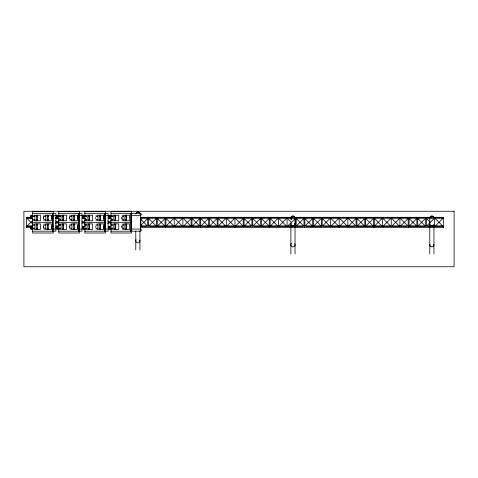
<?xml version="1.0" encoding="UTF-8"?>
<svg xmlns="http://www.w3.org/2000/svg" width="478" height="478" viewBox="0 0 478 478"><rect width="100%" height="100%" fill="white"/><g stroke="black" fill="none" stroke-linecap="round" stroke-linejoin="round"><path stroke-width="0.72" d="M43.617 216.6L43.546 218.697M69.722 216.6L69.657 218.697M140.765 214.329C141.261 212.286 141.291 216.779 140.765 214.765M140.765 229.9C141.261 227.857 141.291 232.356 140.765 230.342M27.025 218.105L26.493 218.41L26.188 217.878L31.668 217.562M27.025 226.787C26.051 227.982 26.051 225.365 27.025 226.56M442.909 217.992C445.466 216.827 441.624 219.647 443.775 217.992M443.231 226.255C444.827 226.638 442.264 227.701 443.13 226.297M32.695 215.972L32.653 216.247C32.068 213.517 28.339 216.91 31.405 217.293M32.695 228.149C32.528 231.221 28.142 227.928 31.405 227.373M57.778 216.307L57.318 216.08L57.587 216.468M58.806 228.149C58.836 230.922 54.426 228.472 57.193 227.409M84.917 228.149C84.941 230.922 80.537 228.472 83.297 227.409M111.021 228.149C111.183 230.623 106.929 228.962 109.109 227.516M290.881 254.003L290.881 224.116L291.49 222.951M429.865 223.692C429.31 226.154 433.809 226.524 433.952 224.116M235.164 218.207L234.596 218.207M339.344 218.207L338.783 218.207M111.147 215.721L110.98 216.247C110.777 214.042 107.03 215.883 109.109 217.155M165.364 217.687L165.824 217.687M200.091 217.687L200.551 217.687M234.823 217.687L235.284 217.687M269.55 217.687L270.01 217.687M304.277 217.687L304.737 217.687M339.004 217.687L339.464 217.687M373.736 217.687L374.196 217.687M408.463 217.687L408.923 217.687M291.49 243.224L291.162 243.666A2.181 2.181 0 0 0 291.162 245.8L291.921 246.582A2.031 2.031 0 0 0 294 246.582L294.765 245.8A2.181 2.181 0 0 0 294.765 243.666M183.259 218.207L182.506 218.207M235.349 218.207L234.788 218.207M287.445 218.207L286.692 218.207M339.535 218.207L338.974 218.207M391.625 218.207L390.879 218.207M59.129 215.5L58.764 216.247C58.4 213.78 54.576 216.373 57.193 217.257M85.239 215.5L84.869 216.247C84.51 213.78 80.686 216.373 83.297 217.257M32.839 220.442L26.398 226.464M55.603 223.722L59.123 220.203M81.911 223.459L85.437 219.934M107.693 223.722L111.219 220.203M140.407 225.736L147.457 218.691M148.855 225.975L155.9 218.93M157.776 225.736L164.318 219.193M166.219 225.975L173.263 218.93M175.139 225.736L182.184 218.691M183.313 226.243L191.128 218.428M192.503 225.736L199.547 218.691M200.945 225.975L207.99 218.93M209.866 225.736L216.409 219.193M218.309 225.975L225.353 218.93M227.229 225.736L234.274 218.691M235.409 226.243L243.224 218.428M244.593 225.736L251.643 218.691M253.035 225.975L260.086 218.93M261.956 225.736L268.499 219.193M270.399 225.975L277.449 218.93M279.319 225.736L286.37 218.691M287.768 225.975L294.812 218.93M296.689 225.736L303.733 218.691M305.131 225.975L312.176 218.93M314.052 225.736L320.595 219.193M322.495 225.975L329.539 218.93M331.415 225.736L338.46 218.691M339.858 225.975L346.903 218.93M348.779 225.736L355.823 218.691M357.221 225.975L364.266 218.93M366.142 225.736L372.685 219.193M374.585 225.975L381.635 218.93M383.505 225.736L390.556 218.691M391.948 225.975L398.999 218.93M400.869 225.736L407.919 218.691M409.049 226.243L416.362 218.93M418.232 225.736L424.781 219.193M426.681 225.975L433.725 218.93M435.601 225.736L442.646 218.691M443.554 226.464L442.909 226.243M26.547 226.255L26.607 227.11M147.845 217.687L148.461 217.687M156.527 217.687L157.143 217.687M165.215 217.687L165.669 217.687M173.896 217.687L174.506 217.687M182.578 217.687L183.188 217.687M191.26 217.687L191.869 217.687M199.941 217.687L200.401 217.687M208.623 217.687L209.233 217.687M217.305 217.687L217.914 217.687M225.986 217.687L226.602 217.687M234.668 217.687L235.128 217.687M243.35 217.687L243.965 217.687M252.031 217.687L252.647 217.687M260.713 217.687L261.329 217.687M269.395 217.687L269.855 217.687M278.077 217.687L278.692 217.687M286.758 217.687L287.374 217.687M295.44 217.687L431.765 217.562M304.127 217.687L304.582 217.687M312.809 217.687L313.419 217.687M321.491 217.687L322.1 217.687M330.173 217.687L330.782 217.687M338.854 217.687L339.314 217.687M347.536 217.687L348.145 217.687M356.218 217.687L356.827 217.687M364.899 217.687L365.515 217.687M373.581 217.687L374.041 217.687M382.263 217.687L382.878 217.687M390.944 217.687L391.56 217.687M399.626 217.687L400.241 217.687M408.308 217.687L408.768 217.687M416.989 217.687L417.605 217.687M425.671 217.687L426.286 217.687M434.353 217.687L434.968 217.687M173.986 226.297L174.416 226.297M226.076 226.297L226.512 226.297M278.166 226.297L278.602 226.297M330.262 226.297L338.436 226.243M347.625 226.297L348.056 226.297M382.352 226.297L390.526 226.243M399.716 226.297L400.152 226.297M434.442 226.297L442.622 226.243M31.261 227.97C29.995 228.454 32.044 229.53 31.942 228.299M443.345 227.11L443.345 226.243M443.345 218.428L443.345 217.562L433.217 217.562M109.731 227.952C108.243 228.209 110.287 229.667 110.275 228.299M32.653 213.493L55.908 213.493L55.908 231.179L32.653 231.179M58.764 213.493L82.013 213.493L82.013 231.179L58.764 231.179M84.869 213.493L108.124 213.493L108.124 231.179L84.869 231.179M110.98 213.493L140.574 213.493M34.936 215.202L40.433 215.202L40.433 220.794L34.936 220.794M45.84 215.202L51.337 215.202L51.337 220.794L45.84 220.794M61.047 215.202L66.544 215.202L66.544 220.794L61.047 220.794M71.951 215.202L77.448 215.202L77.448 220.794L71.951 220.794M87.157 215.202L92.654 215.202L92.654 220.794L86.512 220.794L86.512 219.802M98.062 215.202L103.559 215.202L103.559 220.794L98.062 220.794M113.268 215.202L118.759 215.202L118.759 220.794L113.268 220.794M124.172 215.202L129.669 215.202L129.669 220.794L123.527 220.794L123.527 219.802M53.267 215.602L55.908 215.602M79.378 215.602L82.013 215.602M105.489 215.602L108.124 215.602M131.593 215.602L140.574 215.602M33.275 216.014L31.136 216.187L31.679 216.247L31.405 216.014L31.405 218.524L32.653 218.524M53.542 216.014L51.666 216.014L51.666 218.524L53.542 218.524M59.386 216.014L57.515 216.014L57.515 218.524L58.764 218.524M79.653 216.014L77.777 216.014L77.777 218.524L79.653 218.524M85.496 216.014L83.357 216.187L83.901 216.247L83.62 216.014L83.62 218.524L85.496 218.524M105.758 216.014L103.887 216.014L103.887 218.524L105.758 218.524M111.607 216.014L109.468 216.187L110.006 216.247L109.731 216.014L109.731 218.524L110.98 218.524M37.344 216.193L36.25 216.193L36.25 215.202M48.254 216.193L47.155 216.193L47.155 215.202M63.455 216.193L62.361 216.193L62.361 215.202M74.359 216.193L73.265 216.193L73.265 215.202M89.565 216.193L88.472 216.193L88.472 215.202M100.47 216.193L99.376 216.193L99.376 215.202M115.676 216.193L114.583 216.193L114.583 215.202M126.58 216.193L125.487 216.193L125.487 215.202M33.615 216.6L34.279 216.6M44.526 216.6L45.183 216.6M59.726 216.6L60.389 216.6M70.63 216.6L71.294 216.6M85.837 216.6L86.5 216.6M96.741 216.6L97.404 216.6M111.948 216.6L112.611 216.6M122.852 216.6L123.515 216.6M30.843 216.683L31.799 216.683M56.954 216.683C57.987 217.849 56.057 214.497 58.071 216.247M83.064 216.683L83.901 216.683M109.175 216.683L110.215 216.683M31.04 217.293L26.607 217.293L26.607 227.373L31.04 227.373M55.424 217.293L56.9 217.293M69.722 217.287L69.776 218.697M140.395 217.293L443.345 217.293L443.345 227.373L140.395 227.373M140.197 217.562L292.853 217.562M30.156 217.759L31.799 217.759M56.267 217.759L57.659 217.759M82.377 217.759L83.949 217.759M108.482 217.759L110.215 217.759M26.171 217.992L27.037 217.992M147.935 217.992L148.371 217.992M156.617 217.992L157.053 217.992M165.304 217.992L165.735 217.992M173.986 217.992L174.416 217.992M182.668 217.992L183.098 217.992M191.349 217.992L191.78 217.992M200.031 217.992L200.461 217.992M208.713 217.992L209.143 217.992M217.394 217.992L217.825 217.992M226.076 217.992L226.512 217.992M234.758 217.992L235.194 217.992M243.439 217.992L243.876 217.992M252.121 217.992L252.557 217.992M260.803 217.992L261.239 217.992M269.484 217.992L269.921 217.992M278.166 217.992L278.602 217.992M286.848 217.992L287.284 217.992M295.529 217.992L295.966 217.992M304.217 217.992L304.647 217.992M312.899 217.992L313.329 217.992M321.58 217.992L322.011 217.992M330.262 217.992L330.692 217.992M338.944 217.992L339.374 217.992M347.625 217.992L348.056 217.992M356.307 217.992L356.737 217.992M364.989 217.992L365.425 217.992M373.671 217.992L374.107 217.992M382.352 217.992L382.788 217.992M391.034 217.992L391.47 217.992M399.716 217.992L400.152 217.992M408.397 217.992L408.833 217.992M417.079 217.992L417.515 217.992M425.761 217.992L426.197 217.992M434.442 217.992L434.878 217.992M30.156 218.231L32.695 218.231M56.267 218.231L59.129 218.231M82.377 218.231L85.239 218.231M108.482 218.231L111.147 218.231M26.607 218.691L32.719 218.691M55.424 218.691L59.117 218.691M140.395 218.691L443.345 218.691M33.615 219.396L34.279 219.396M44.526 219.396L45.183 219.396M59.726 219.396L60.389 219.396M70.63 219.396L71.294 219.396M85.837 219.396L86.5 219.396M96.741 219.396L97.404 219.396M111.948 219.396L112.611 219.396M122.852 219.396L123.515 219.396M37.344 219.802L36.25 219.802L36.25 220.794M48.254 219.802L47.155 219.802L47.155 220.794M63.455 219.802L62.361 219.802L62.361 220.794M74.359 219.802L73.265 219.802L73.265 220.794M89.565 219.802L88.472 219.802L88.472 220.794M100.47 219.802L99.376 219.802L99.376 220.794M115.676 219.802L114.583 219.802L114.583 220.794M126.58 219.802L125.487 219.802L125.487 220.794M32.653 222.336L52.526 222.336M55.872 222.336L78.637 222.336M81.983 222.336L104.748 222.336M108.094 222.336L130.858 222.336M34.936 223.877L40.433 223.877L40.433 229.464L34.936 229.464M45.84 223.877L51.337 223.877L51.337 229.464L45.84 229.464M61.047 223.877L66.544 223.877L66.544 229.464L61.047 229.464M71.951 223.877L77.448 223.877L77.448 229.464L71.951 229.464M98.062 223.877L103.559 223.877L103.559 229.464L98.062 229.464M113.268 223.877L118.759 223.877L118.759 229.464L113.268 229.464M37.344 224.869L36.25 224.869L36.25 223.877M48.254 224.869L47.155 224.869L47.155 223.877M63.455 224.869L62.361 224.869L62.361 223.877M74.359 224.869L73.265 224.869L73.265 223.877M89.565 224.869L88.472 224.869L88.472 223.877M100.47 224.869L99.376 224.869L99.376 223.877M115.676 224.869L114.583 224.869L114.583 223.877M126.58 224.869L125.487 224.869L125.487 223.877M33.615 225.275L34.279 225.275M44.526 225.275L45.183 225.275M59.726 225.275L60.389 225.275M70.63 225.275L71.294 225.275M85.837 225.275L86.5 225.275M96.741 225.275L97.404 225.275M111.948 225.275L112.611 225.275M122.852 225.275L123.515 225.275M27.342 225.975L32.719 225.975M55.424 225.975L59.117 225.975M69.722 225.975L69.776 227.385M140.395 225.975L147.045 225.975M149.261 225.975L156.402 225.975L156.402 218.858M164.779 225.975L157.268 225.975L157.268 218.691M166.254 225.975L181.771 225.975M183.988 225.975L191.128 225.975L191.128 218.691M199.117 225.975L192.001 225.975L192.001 218.858M201.381 225.975L208.498 225.975L208.498 218.858M216.504 225.975L209.364 225.975L209.364 218.691M218.721 225.975L226.106 225.975M226.727 225.975L234.238 225.975M235.714 225.975L243.224 225.975L243.224 218.691M251.231 225.975L244.091 225.975L244.091 218.858M253.448 225.975L260.588 225.975L260.588 218.858M268.965 225.975L261.454 225.975L261.454 218.691M270.44 225.975L277.951 225.975M278.817 225.975L285.958 225.975M288.174 225.975L295.314 225.975L295.314 218.691M303.297 225.975L296.181 225.975L296.181 218.858M305.562 225.975L312.678 225.975L312.678 218.858M320.684 225.975L313.544 225.975L313.544 218.691M322.901 225.975L330.041 225.975M330.913 225.975L338.418 225.975M339.9 225.975L347.41 225.975M348.277 225.975L355.417 225.975M357.634 225.975L364.774 225.975L364.774 218.691M373.151 225.975L365.64 225.975L365.64 218.691M374.627 225.975L382.137 225.975M383.003 225.975L390.144 225.975M392.36 225.975L399.5 225.975M400.367 225.975L407.483 225.975M409.353 225.975L416.864 225.975L416.864 218.691M424.87 225.975L417.73 225.975L417.73 218.691M427.087 225.975L434.227 225.975M435.094 225.975L442.604 225.975M32.653 226.148L31.405 226.148L31.405 228.657L33.275 228.657M53.542 226.148L51.666 226.148L51.666 228.657L53.542 228.657M58.764 226.148L57.515 226.148L57.515 228.657L59.386 228.657M79.653 226.148L77.777 226.148L77.777 228.657L79.653 228.657M85.496 226.148L83.62 226.148L83.62 228.657L85.496 228.657M105.758 226.148L103.887 226.148L103.887 228.657L105.758 228.657M110.98 226.148L109.731 226.148L109.731 228.657L111.607 228.657M27.33 226.243L32.396 226.243M140.197 226.243L146.71 226.243M149.602 226.243L164.796 226.243M166.242 226.243L182.16 226.243M183.606 226.243L198.8 226.243M201.692 226.243L216.887 226.243M218.332 226.243L234.25 226.243M235.696 226.243L243.655 226.243M244.378 226.243L250.89 226.243M253.788 226.243L268.977 226.243M270.429 226.243L286.346 226.243M287.792 226.243L295.751 226.243M296.474 226.243L302.986 226.243M305.878 226.243L321.073 226.243M323.242 226.243L329.754 226.243M339.882 226.243L347.841 226.243M348.564 226.243L355.076 226.243M357.245 226.243L373.163 226.243M375.332 226.243L381.844 226.243M391.978 226.243L399.931 226.243M400.66 226.243L407.166 226.243M409.341 226.243L425.259 226.243M427.428 226.243L433.94 226.243M30.156 226.441L31.799 226.441M56.267 226.441L57.659 226.441M82.377 226.441L83.949 226.441M108.482 226.441L110.215 226.441M26.171 226.674L27.037 226.674M147.935 226.674L148.371 226.674M156.617 226.674L157.053 226.674M165.304 226.674L165.735 226.674M173.986 226.674L174.416 226.674M182.668 226.674L183.098 226.674M191.349 226.674L191.78 226.674M200.031 226.674L200.461 226.674M208.713 226.674L209.143 226.674M217.394 226.674L217.825 226.674M226.076 226.674L226.512 226.674M234.758 226.674L235.194 226.674M243.439 226.674L243.876 226.674M252.121 226.674L252.557 226.674M260.803 226.674L261.239 226.674M269.484 226.674L269.921 226.674M278.166 226.674L278.602 226.674M286.848 226.674L287.284 226.674M295.529 226.674L295.966 226.674M304.217 226.674L304.647 226.674M312.899 226.674L313.329 226.674M321.58 226.674L322.011 226.674M330.262 226.674L330.692 226.674M338.944 226.674L339.374 226.674M347.625 226.674L348.056 226.674M356.307 226.674L356.737 226.674M364.989 226.674L365.425 226.674M373.671 226.674L374.107 226.674M382.352 226.674L382.788 226.674M391.034 226.674L391.47 226.674M399.716 226.674L400.152 226.674M408.397 226.674L408.833 226.674M417.079 226.674L417.515 226.674M425.761 226.674L426.197 226.674M434.442 226.674L434.878 226.674M442.909 226.674L443.775 226.674M30.156 226.913L31.799 226.913M56.267 226.913L57.659 226.913M82.377 226.913L83.949 226.913M108.482 226.913L110.215 226.913M55.424 227.373L56.9 227.373M30.843 227.982L31.799 227.982M33.615 228.066L34.279 228.066M44.526 228.066L45.183 228.066M56.954 227.982L57.659 227.982M59.726 228.066L60.389 228.066M70.63 228.066L71.294 228.066M83.064 227.982C84.451 226.423 81.929 230.551 84.164 228.299M85.837 228.066L86.5 228.066M96.741 228.066L97.404 228.066M109.175 227.982L110.215 227.982M111.948 228.066L112.611 228.066M122.852 228.066L123.515 228.066M37.344 228.478L36.25 228.478L36.25 229.464M48.254 228.478L47.155 228.478L47.155 229.464M63.455 228.478L62.361 228.478L62.361 229.464M74.359 228.478L73.265 228.478L73.265 229.464M89.565 228.478L88.472 228.478L88.472 229.464M100.47 228.478L99.376 228.478L99.376 229.464M115.676 228.478L114.583 228.478L114.583 229.464M126.58 228.478L125.487 228.478L125.487 229.464M53.267 229.064L55.908 229.064M79.378 229.064L82.013 229.064M105.489 229.064L108.124 229.064M131.593 229.064L140.574 229.064M110.98 231.179L140.574 231.179L140.574 215.703M109.731 216.713C108.357 216.54 110.03 215.022 110.293 216.247M57.659 227.97C56.004 227.946 57.958 229.787 58.053 228.299M57.587 228.197L57.378 228.621L57.707 228.257M26.607 218.428L26.499 217.615L27.025 217.878M83.477 216.701L83.226 215.913L84.182 216.247M31.261 216.701L31.01 215.913L31.96 216.247M296.055 217.687L295.751 217.687M430.833 246.582L430.075 245.8A2.181 2.181 0 0 1 429.865 244.18M435.601 218.93L442.646 225.975M426.681 218.691L430.2 222.216M418.232 218.93L425.545 226.243M409.311 218.691L416.362 225.736M400.869 218.93L407.919 225.975M392.456 219.193L398.999 225.736M383.505 218.93L390.556 225.975M374.585 218.691L381.635 225.736M366.142 218.93L373.455 226.243M357.221 218.691L364.266 225.736M348.779 218.93L355.823 225.975M340.36 219.193L346.903 225.736M331.415 218.93L338.46 225.975M322.495 218.691L329.539 225.736M314.052 218.93L321.359 226.243M305.131 218.691L312.176 225.736M296.689 218.93L303.733 225.975M288.27 219.193L290.785 221.714M279.319 218.93L286.37 225.975M270.399 218.691L277.449 225.736M261.454 218.428L269.269 226.243M253.035 218.691L260.086 225.736M244.593 218.93L251.643 225.975M236.174 219.193L242.722 225.736M227.229 218.93L234.274 225.975M218.309 218.691L225.861 226.243M209.364 218.428L217.179 226.243M200.945 218.691L207.99 225.736M192.503 218.93L199.547 225.975M184.084 219.193L190.626 225.736M175.139 218.93L182.184 225.975M166.219 218.691L173.263 225.736M157.268 218.428L165.083 226.243M148.855 218.691L155.9 225.736M140.914 219.432L147.457 225.975M107.693 220.944L111.219 224.469M81.911 221.206L85.437 224.732M55.603 220.944L59.123 224.469M27.808 219.193L32.839 224.23M85.239 229.165L84.827 228.149M59.129 229.165L58.716 228.149M294.765 223.292C296.205 225.855 291.024 226.817 290.881 224.116M111.147 228.95L110.938 228.149M32.612 228.149L32.695 228.693M434.663 217.992L434.663 226.674M433.952 227.062L433.952 254.003M429.794 218.775L429.794 254.003M426.412 217.992L426.412 225.963M425.545 217.992L425.545 225.963M417.3 217.992L417.3 218.41M409.049 217.992L409.049 226.674M408.618 217.293L408.618 218.691M408.618 225.975L408.618 227.373M408.182 217.992L408.182 225.963M399.931 217.992L399.931 226.674M391.249 217.992L391.249 226.297M382.567 217.992L382.567 226.674M374.322 217.992L374.322 225.963M373.886 217.293L373.886 218.691M373.886 225.975L373.886 227.373M373.455 217.992L373.455 226.674M365.204 217.992L365.204 218.41M356.958 217.992L356.958 225.963M356.092 217.992L356.092 225.963M347.841 217.992L347.841 226.674M339.159 217.293L339.159 227.373M330.477 217.992L330.477 226.674M322.226 217.992L322.226 225.963M321.359 217.992L321.359 225.963M313.114 217.992L313.114 218.41M304.862 217.992L304.862 225.963M304.432 217.293L304.432 218.691M304.432 225.975L304.432 227.373M303.996 217.992L303.996 225.963M295.751 217.992L295.751 218.428M295.04 218.775L295.04 225.592M295.04 227.062L295.04 254.003M287.069 217.992L287.069 226.297M278.387 217.992L278.387 226.674M270.136 217.992L270.136 225.963M269.706 217.293L269.706 218.691M269.706 225.975L269.706 227.373M269.269 217.992L269.269 226.674M261.024 217.992L261.024 218.41M252.772 217.992L252.772 225.963M251.906 217.992L251.906 225.963M243.655 217.992L243.655 218.428M234.973 217.293L234.973 227.373M226.291 217.992L226.291 226.674M218.046 217.992L218.046 225.963M217.179 217.992L217.179 225.963M208.928 217.992L208.928 218.41M200.682 217.992L200.682 225.963M200.246 217.293L200.246 218.691M200.246 225.975L200.246 227.373M199.816 217.992L199.816 225.963M191.564 217.992L191.564 218.428M182.883 217.992L182.883 226.297M174.201 217.992L174.201 226.674M165.95 217.992L165.95 225.963M165.519 217.293L165.519 218.691M165.519 225.975L165.519 227.373M165.083 217.992L165.083 226.674M156.838 217.992L156.838 218.41M148.586 217.992L148.586 225.963M147.72 217.992L147.72 225.963M140.914 217.86L140.914 226.674M140.574 213.702L140.574 215.393M139.94 231.131L139.94 249.97M135.782 231.131L135.782 249.97M131.068 213.493L131.068 231.179M130.853 213.493L130.853 231.179M126.592 215.202L126.592 220.794M126.592 223.877L126.592 229.464M125.905 215.901L125.905 220.095M125.905 224.576L125.905 228.765M124.172 215.901L124.172 220.095M124.172 224.576L124.172 228.765M123.527 215.202L123.527 216.193M123.527 224.869L123.527 223.877L129.669 223.877L129.669 229.464L123.527 229.464L123.527 228.478M122.272 215.202L122.272 216.6M122.272 219.396L122.272 220.794M122.272 223.877L122.272 225.275M122.272 228.066L122.272 229.464M121.998 217.287L121.998 218.697M121.998 225.975L121.998 227.385M121.872 217.299L121.872 218.697M121.872 225.975L121.872 227.373M115.682 215.202L115.682 220.794M115.682 223.877L115.682 229.464M115.001 215.901L115.001 220.095M115.001 224.576L115.001 228.765M113.268 215.901L113.268 220.095M113.268 224.576L113.268 228.765M112.623 215.202L112.623 216.193M112.623 219.802L112.623 220.794M112.623 223.877L112.623 224.869M112.623 228.478L112.623 229.464M111.362 215.202L111.362 216.6M111.362 219.396L111.362 220.794M111.362 223.877L111.362 225.275M111.362 228.066L111.362 229.464M104.957 213.493L104.957 231.179M104.748 213.493L104.748 231.179M100.482 215.202L100.482 220.794M100.482 223.877L100.482 229.464M99.794 215.901L99.794 220.095M99.794 224.576L99.794 228.765M98.062 215.901L98.062 220.095M98.062 224.576L98.062 228.765M97.416 215.202L97.416 216.193M97.416 219.802L97.416 220.794M97.416 223.877L97.416 224.869M97.416 228.478L97.416 229.464M96.162 215.202L96.162 216.6M96.162 219.396L96.162 220.794M96.162 223.877L96.162 225.275M96.162 228.066L96.162 229.464M95.767 217.299L95.767 218.697M95.767 225.975L95.767 227.373M89.577 215.202L89.577 220.794M89.577 223.877L89.577 229.464M88.89 215.901L88.89 220.095M88.89 224.576L88.89 228.765M87.157 215.901L87.157 220.095M87.157 224.576L87.157 228.765M86.512 215.202L86.512 216.193M86.512 224.869L86.512 223.877L92.654 223.877L92.654 229.464L86.512 229.464L86.512 228.478M85.257 215.202L85.257 216.6M85.257 219.396L85.257 220.794M85.257 223.877L85.257 225.275M85.257 228.066L85.257 229.464M78.846 213.493L78.846 231.179M78.637 213.493L78.637 231.179M74.371 215.202L74.371 220.794M74.371 223.877L74.371 229.464M73.684 215.901L73.684 220.095M73.684 224.576L73.684 228.765M71.951 215.901L71.951 220.095M71.951 224.576L71.951 228.765M71.306 215.202L71.306 216.193M71.306 219.802L71.306 220.794M71.306 223.877L71.306 224.869M71.306 228.478L71.306 229.464M70.051 215.202L70.051 216.6M70.051 219.396L70.051 220.794M70.051 223.877L70.051 225.275M70.051 228.066L70.051 229.464M69.657 225.975L69.657 227.373M63.466 215.202L63.466 220.794M63.466 223.877L63.466 229.464M62.779 215.901L62.779 220.095M62.779 224.576L62.779 228.765M61.047 215.901L61.047 220.095M61.047 224.576L61.047 228.765M60.401 215.202L60.401 216.193M60.401 219.802L60.401 220.794M60.401 223.877L60.401 224.869M60.401 228.478L60.401 229.464M59.147 215.202L59.147 216.6M59.147 219.396L59.147 220.794M59.147 223.877L59.147 225.275M59.147 228.066L59.147 229.464M52.735 213.493L52.735 231.179M52.526 213.493L52.526 231.179M48.26 215.202L48.26 220.794M48.26 223.877L48.26 229.464M47.573 215.901L47.573 220.095M47.573 224.576L47.573 228.765M45.84 215.901L45.84 220.095M45.84 224.576L45.84 228.765M45.195 215.202L45.195 216.193M45.195 219.802L45.195 220.794M45.195 223.877L45.195 224.869M45.195 228.478L45.195 229.464M43.94 215.202L43.94 216.6M43.94 219.396L43.94 220.794M43.94 223.877L43.94 225.275M43.94 228.066L43.94 229.464M43.665 217.287L43.665 218.697M43.665 225.975L43.665 227.385M43.546 225.975L43.546 227.373M37.356 215.202L37.356 220.794M37.356 223.877L37.356 229.464M36.669 215.901L36.669 220.095M36.669 224.576L36.669 228.765M34.936 215.901L34.936 220.095M34.936 224.576L34.936 228.765M34.291 215.202L34.291 216.193M34.291 219.802L34.291 220.794M34.291 223.877L34.291 224.869M34.291 228.478L34.291 229.464M33.036 215.202L33.036 216.6M33.036 219.396L33.036 220.794M33.036 223.877L33.036 225.275M33.036 228.066L33.036 229.464M430.833 246.582A2.031 2.031 0 0 0 432.913 246.582L433.677 245.8A2.181 2.181 0 0 0 433.881 244.18M136.063 239.633A2.181 2.181 0 0 0 136.063 241.766L136.822 242.549A2.031 2.031 0 0 0 138.901 242.549L139.666 241.766A2.181 2.181 0 0 0 139.869 240.147M135.854 213.535L135.782 214.072A2.079 2.079 0 0 1 137.861 211.993L139.331 212.602L139.94 214.072A2.079 2.079 0 0 0 137.861 211.993L136.822 212.268L135.854 213.535M31.136 228.364L31.668 228.484L31.136 228.364M83.357 228.364L83.889 228.484L83.357 228.364M109.468 228.364L110 228.484L109.468 228.364M291.162 217.066L290.953 217.568A2.079 2.079 0 0 1 294.968 217.568C294.579 215.835 291.986 215.494 291.162 217.066M294.968 218.643L294.765 219.145A2.079 2.079 0 0 0 294.968 218.643M430.075 217.066L429.865 217.568A2.079 2.079 0 0 1 433.881 217.568C433.492 215.835 430.899 215.494 430.075 217.066M454.1 211.258L23.9 211.258L23.9 266.742L454.1 266.742L454.1 211.258M53.267 211.664L32.653 211.664L32.653 233.001L53.267 233.001L53.267 211.664M79.378 211.664L58.764 211.664L58.764 233.001L79.378 233.001L79.378 211.664M105.489 211.664L84.869 211.664L84.869 233.001L105.489 233.001L105.489 211.664M131.593 211.664L110.98 211.664L110.98 233.001L131.593 233.001L131.593 211.664M291.49 219.575L290.953 218.643A2.079 2.079 0 0 0 291.49 219.575"/></g></svg>
